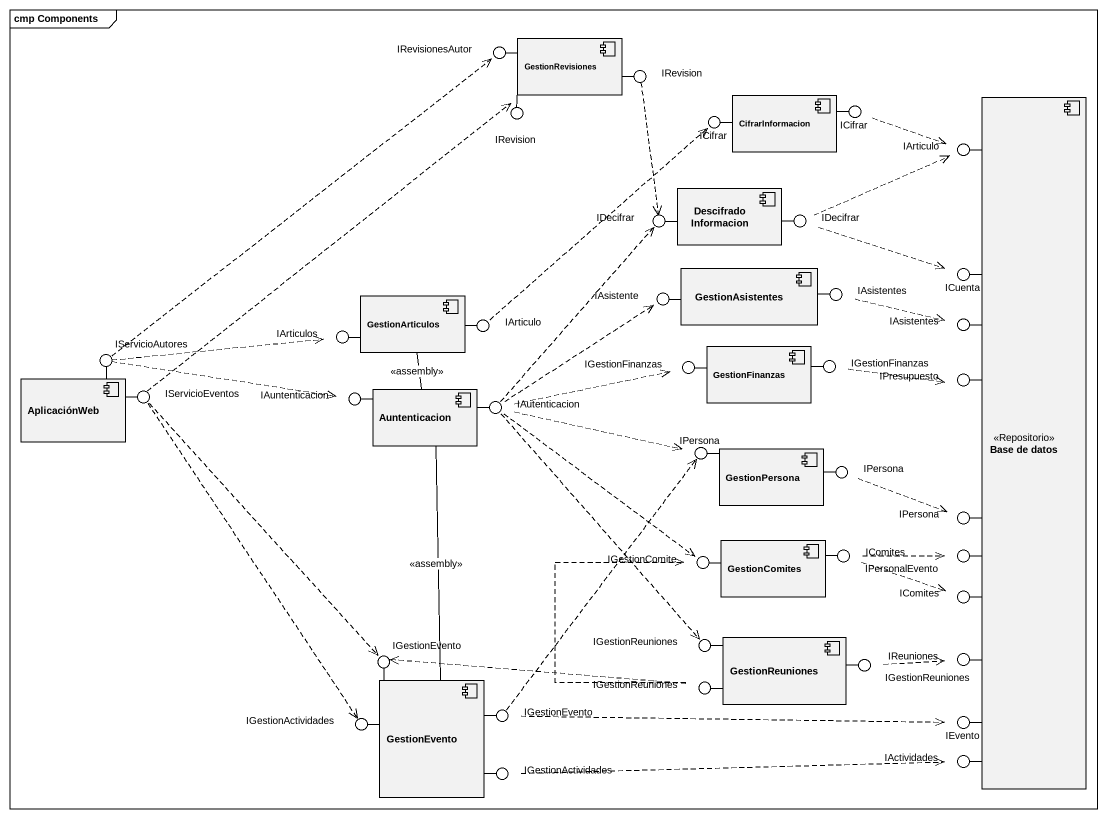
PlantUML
@startuml
mainframe cmp Components
() IRevisionesAutor
component GestionRevisiones
() IRevision
() "IRevision" as IRevision_2
component CifrarInformacion
() ICifrar
component "Base de datos" as Base_de_datos <<Repositorio>>
() "ICifrar" as ICifrar_2
() IArticulo
component DescifradoInformacion
() IDecifrar
() "IDecifrar" as IDecifrar_2
component GestionAsistentes
() ICuenta
component GestionArticulos
() "IArticulo" as IArticulo_2
() IAsistente
() IAsistentes
() "IAsistentes" as IAsistentes_2
() IServicioAutores
() IArticulos
() IGestionFinanzas
component GestionFinanzas
() "IGestionFinanzas" as IGestionFinanzas_2
component AplicaciónWeb
() IServicioEventos
() IAuntenticacion
component Auntenticacion
() IAutenticacion
() IPresupuesto
() IPersona
component GestionPersona
() "IPersona" as IPersona_2
() "IPersona" as IPersona_3
() IGestionComite
component GestionComites
() IComites
() IPersonalEvento
() "IComites" as IComites_2
() IGestionEvento
() IGestionReuniones
component GestionReuniones
() "IGestionReuniones" as IGestionReuniones_2
() IReuniones
component GestionEvento
() "IGestionReuniones" as IGestionReuniones_3
() IGestionActividades
() "IGestionEvento" as IGestionEvento_2
() IEvento
() "IGestionActividades" as IGestionActividades_2
() IActividades
GestionRevisiones -left- IRevisionesAutor
GestionRevisiones -- IRevision
GestionRevisiones -right- IRevision_2
CifrarInformacion -right- ICifrar
CifrarInformacion -left- ICifrar_2
Base_de_datos -up- IArticulo
DescifradoInformacion -left- IDecifrar
DescifradoInformacion -right- IDecifrar_2
Base_de_datos -up- ICuenta
GestionArticulos -right- IArticulo_2
GestionAsistentes -left- IAsistente
GestionAsistentes -right- IAsistentes
Base_de_datos -up- IAsistentes_2
AplicaciónWeb -up- IServicioAutores
GestionArticulos -left- IArticulos
GestionFinanzas -left- IGestionFinanzas
GestionFinanzas -right- IGestionFinanzas_2
AplicaciónWeb -right- IServicioEventos
Auntenticacion -left- IAuntenticacion
Auntenticacion -right- IAutenticacion
Base_de_datos -up- IPresupuesto
GestionPersona -left- IPersona
GestionPersona -right- IPersona_2
Base_de_datos -- IPersona_3
GestionComites -left- IGestionComite
GestionComites -right- IComites
Base_de_datos -- IPersonalEvento
Base_de_datos -- IComites_2
GestionEvento -up- IGestionEvento
GestionReuniones -left- IGestionReuniones
GestionReuniones -right- IGestionReuniones_2
Base_de_datos -- IReuniones
GestionReuniones -left- IGestionReuniones_3
GestionEvento -left- IGestionActividades
GestionEvento -right- IGestionEvento_2
Base_de_datos -- IEvento
GestionEvento -right- IGestionActividades_2
Base_de_datos -- IActividades
IRevision_2 ..> IDecifrar
ICifrar .right.> IArticulo
IDecifrar_2 .right.> IArticulo
IDecifrar_2 .right.> ICuenta
GestionArticulos -- Auntenticacion : <<assembly>>
IArticulo_2 .up.> ICifrar_2
IAsistentes .right.> IAsistentes_2
IServicioAutores .up.> IRevisionesAutor
IServicioAutores .right.> IArticulos
IServicioAutores .right.> IAuntenticacion
IGestionFinanzas_2 .right.> IPresupuesto
IServicioEventos .up.> IRevision
IServicioEventos ..> IGestionEvento
IServicioEventos ..> IGestionActividades
Auntenticacion -- GestionEvento : <<assembly>>
IAutenticacion .up.> IDecifrar
IAutenticacion .up.> IAsistente
IAutenticacion .right.> IGestionFinanzas
IAutenticacion .right.> IPersona
IAutenticacion ..> IGestionComite
IAutenticacion ..> IGestionReuniones
IPersona_2 .right.> IPersona_3
IComites .right.> IPersonalEvento
IComites .right.> IComites_2
IGestionReuniones_2 .right.> IReuniones
IGestionReuniones_3 .up.> IGestionComite
IGestionReuniones_3 .left.> IGestionEvento
IGestionEvento_2 .up.> IPersona
IGestionEvento_2 .right.> IEvento
IGestionActividades_2 .right.> IActividades
@enduml
